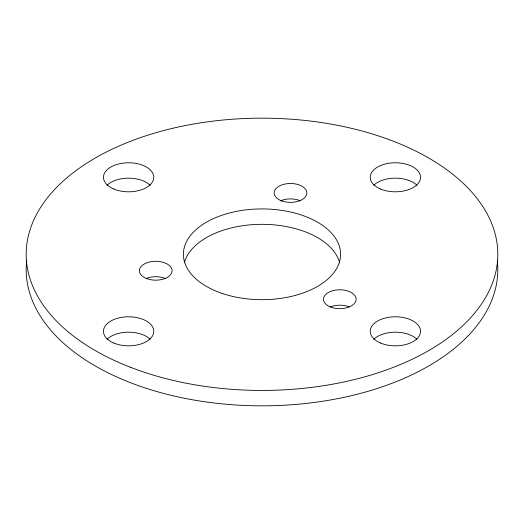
<?xml version="1.0" encoding="UTF-8"?>
<svg xmlns="http://www.w3.org/2000/svg" width="524" height="524" viewBox="0 0 524 524"><rect width="100%" height="100%" fill="white"/><g stroke="black" fill="none" stroke-linecap="round" stroke-linejoin="round"><path stroke-width="0.79" d="M497.269 260.566A235.8 136.135 0 0 1 261.705 405.838A235.8 136.135 0 0 1 26.77 260.225M184.356 262.642A78.6 45.378 0 0 1 262.098 224.324A78.6 45.378 0 0 1 339.676 262.76M107.02 185.241A25.152 14.521 0 0 1 150.205 185.241M107.02 339.264A25.152 14.521 0 0 1 150.205 339.264M146.406 278.382A16.349 9.439 0 0 1 165.243 278.473M280.307 200.947A16.349 9.439 0 0 1 300.435 200.849M373.795 185.241A25.152 14.521 0 0 1 416.98 185.241M330.546 306.848A16.349 9.439 0 0 1 349.076 306.848M373.795 339.264A25.152 14.521 0 0 1 416.98 339.264M130.168 367.173A235.8 136.135 0 0 0 497.23 263.775A235.8 136.135 0 0 0 158.602 131.943A235.8 136.135 0 0 0 130.168 367.173M222.615 293.571A78.6 45.378 0 0 0 340.6 254.356A78.6 45.378 0 0 0 222.785 214.971A78.6 45.378 0 0 0 222.615 293.571M113.852 189.046A25.152 14.521 0 0 0 153.63 178.789A25.152 14.521 0 0 0 118.352 164.032A25.152 14.521 0 0 0 113.852 189.046M113.852 343.069A25.152 14.521 0 0 0 153.63 332.812A25.152 14.521 0 0 0 118.352 318.048A25.152 14.521 0 0 0 113.852 343.069M147.087 278.742A16.349 9.439 0 0 0 172.069 271.046A16.349 9.439 0 0 0 148.03 262.406A16.349 9.439 0 0 0 147.087 278.742M282.095 201.033A16.349 9.439 0 0 0 306.841 193.081A16.349 9.439 0 0 0 282.541 184.684A16.349 9.439 0 0 0 282.095 201.033M380.634 189.046A25.152 14.521 0 0 0 420.405 178.789A25.152 14.521 0 0 0 385.127 164.032A25.152 14.521 0 0 0 380.634 189.046M330.218 306.868A16.349 9.439 0 0 0 356.071 300.2A16.349 9.439 0 0 0 333.14 290.604A16.349 9.439 0 0 0 330.218 306.868M380.634 343.069A25.152 14.521 0 0 0 420.405 332.812A25.152 14.521 0 0 0 385.127 318.048A25.152 14.521 0 0 0 380.634 343.069"/></g></svg>
